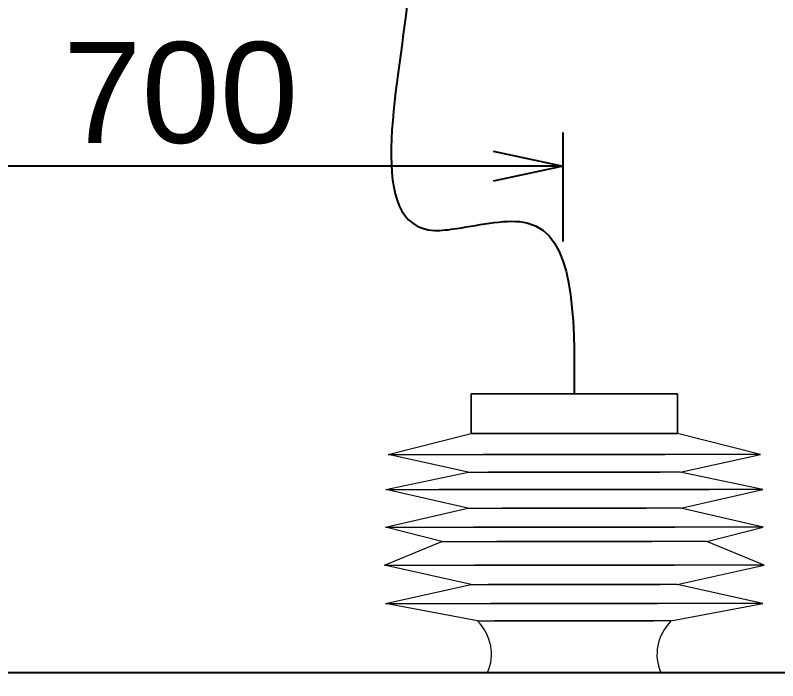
# Model space of a CAD drawing. Header units: millimetres. Extents: x 168 to 394, y 129 to 255.
# Drawn here: x 169.865 to 170.954, y 230.687 to 231.637 of the extents above; entities that cross this region are included whole.
import ezdxf

# ---------------------------------------------------------------- set-up
doc = ezdxf.new("R2010")
doc.units = ezdxf.units.MM
doc.layers.get('Defpoints').update_dxf_attribs({"color": 1})
for name, color, linetype, lineweight in [('Cotas', 255, 'Continuous', 25), ('MARQUILLA', 164, 'Continuous', 13), ('Redes', 3, 'Continuous', 25), ('Vestida del Poste', 6, 'Continuous', 25)]:
    doc.layers.add(name, color=color, linetype=linetype, lineweight=lineweight)
doc.styles.add('1.8', font='', dxfattribs={"height": 1.8})
doc.styles.add('RomanS', font='romans.shx')
doc.styles.get('1.8').set_extended_font_data('@Arial Unicode MS')
doc.dimstyles.new('500 mask', dxfattribs={"dimtxt": 0.85, "dimasz": 1, "dimexe": 0.6, "dimexo": 0.4, "dimgap": 0.4, "dimtad": 1, "dimlfac": 0.05, "dimzin": 4, "dimdsep": 46, "dimtxsty": 'RomanS', "dimblk": 'OPEN30', "dimcen": 0.5, "dimdle": 0.001, "dimclrd": 256, "dimclre": 256, "dimclrt": 2, "dimadec": 0, "dimazin": 0, "dimtfac": 1, "dimtix": 1, "dimtofl": 0, "dimtmove": 2, "dimatfit": 3, "dimldrblk": 'OPEN30', "dimfxl": 1, "dimtfill": 1, "dimtolj": 1, "dimtzin": 4, "dimarcsym": 0})

# ---------------------------------------------------------------- blocks, each defined once
blk = doc.blocks.new('A$C2C085379')
at = {"layer": 'MARQUILLA', "color": 1}
for points in [[(-0.1621, 2.912), (1.8527, 2.912), (1.8527, 3.3971), (-0.1621, 3.3971)], [(1.8527, 2.912), (-0.1621, 2.912), (-0.1621, 3.3971), (1.8527, 3.3971)]]:
    blk.add_lwpolyline(points, close=True, dxfattribs=at)
for points in [[(0, 0, 0.251412), (-0.0978, 0.6295), (-0.9948, 0.8413), (-0.1591, 1.0717), (-1.0073, 1.3083), (-0.447, 1.5965), (-0.9965, 1.7704), (-0.1934, 2.0047), (-0.9941, 2.2321), (-0.1895, 2.4437), (-0.9706, 2.6593), (-0.1621, 2.912), (1.8527, 2.912)], [(1.6906, 0, -0.251412), (1.7884, 0.6295), (2.6855, 0.8413), (1.8498, 1.0717), (2.6979, 1.3083), (2.1376, 1.5965), (2.6871, 1.7704), (1.8841, 2.0047), (2.6847, 2.2321), (1.8802, 2.4437), (2.6612, 2.6593), (1.8527, 2.912), (-0.1621, 2.912)]]:
    blk.add_lwpolyline(points, format="xyb", dxfattribs=at)
for points in [[(-0.9706, 2.6593), (1.7297, 2.6593)], [(2.6612, 2.6593), (-0.039, 2.6593)], [(-0.1895, 2.4437), (1.6846, 2.4437)], [(1.8802, 2.4437), (0.006, 2.4437)], [(-0.9941, 2.2321), (2.1662, 2.2321)], [(2.6847, 2.2321), (-0.4756, 2.2321)], [(-0.1934, 2.0047), (1.5497, 2.0047)], [(1.8841, 2.0047), (0.1409, 2.0047)], [(-0.9965, 1.7704), (1.8259, 1.7704)], [(2.6871, 1.7704), (-0.1353, 1.7704)], [(-0.447, 1.5965), (1.6011, 1.5965)], [(2.1376, 1.5965), (0.0895, 1.5965)], [(-1.0073, 1.3083), (1.8195, 1.3083)], [(2.6979, 1.3083), (-0.1288, 1.3083)], [(-0.1591, 1.0717), (1.6846, 1.0717)], [(1.8498, 1.0717), (0.006, 1.0717)], [(-0.9948, 0.8413), (1.6589, 0.8413)], [(2.6855, 0.8413), (0.0318, 0.8413)], [(-0.0978, 0.6295), (1.6203, 0.6295)], [(1.7884, 0.6295), (0.0703, 0.6295)]]:
    blk.add_lwpolyline(points, dxfattribs=at)
blk = doc.blocks.new('_Open30')
at = {"color": 0, "linetype": 'ByBlock', "lineweight": -2}
for p, q in [((-1, 0.268), (0, 0)), ((0, 0), (-1, -0.268)), ((0, 0), (-1, 0))]:
    blk.add_line(p, q, dxfattribs=at)
blk = doc.blocks.new('*D143')
at = {"layer": 'Cotas', "lineweight": -2, "transparency": 16777216}
for p, q in [((-70.101, 106.243), (-70.101, 108.19)), ((-59.178, 106.243), (-59.178, 108.19)), ((-60.178, 107.59), (-69.101, 107.59))]:
    blk.add_line(p, q, dxfattribs=at)
at = {"layer": 'Defpoints', "color": 0, "transparency": 16777216}
for p in [(-70.101, 107.59), (-70.101, 105.843), (-59.178, 105.843)]:
    blk.add_point(p, dxfattribs=at)
at = {"layer": 'Cotas', "lineweight": -2, "transparency": 16777216, "rotation": 180}
blk.add_blockref('_Open30', (-70.101, 107.59), dxfattribs=at)
at = {"layer": 'Cotas', "lineweight": -2, "transparency": 16777216}
blk.add_blockref('_Open30', (-59.178, 107.59), dxfattribs=at)
at = {"layer": 'Cotas', "transparency": 16777216, "insert": (-64.64, 108.89), "char_height": 1.8, "attachment_point": 5, "style": '1.8', "bg_fill": 3, "box_fill_scale": 1.1, "bg_fill_color": 256, "bg_fill_true_color": 13158600, "bg_fill_transparency": 0}
blk.add_mtext('\\A1;700', dxfattribs=at)
blk = doc.blocks.new('A$C635864E5')
at = {"layer": 'Redes'}
blk.add_spline([(-61.043, 116.099, -0.001), (-61.339, 112.885, -0.001), (-61.397, 110.596, -0.001), (-61.015, 106.442, -0.001), (-60.694, 106.476, -0.001), (-59.694, 106.577, -0.001), (-59.018, 103.524, -0.001)], degree=3, dxfattribs=at)
at = {"layer": 'Vestida del Poste', "elevation": -0.001}
blk.add_lwpolyline([(-73.041, 98.551), (-34.398, 98.551), (-34.398, 97.486), (-73.041, 97.486)], close=True, dxfattribs=at)
at = {"layer": 'Vestida del Poste', "xscale": 1.464100000000001, "yscale": 1.464100000000001, "zscale": 1.464100000000001}
blk.add_blockref('A$C2C085379', (-60.256, 98.551, -0.001), dxfattribs=at)
at = {"layer": 'Cotas'}
dim = blk.add_linear_dim(base=(-70.101, 107.59, -0.001), p1=(-59.178, 105.843, -0.001), p2=(-70.101, 105.843, -0.001), angle=180, text='700', dimstyle='500 mask', override={"dimtxt": 1, "dimtxsty": '1.8', "dimclrt": 256, "dimtfill": 1, "dimtfillclr": 256}, dxfattribs=at)
dim.commit()
dim.dimension.update_dxf_attribs({"geometry": '*D143', "text_midpoint": (-64.64, 108.89, -0.001)})

msp = doc.modelspace()

# ---------------------------------------------------------------- block references
at = {"xscale": 0.1, "yscale": 0.08, "zscale": 0.1}
msp.add_blockref('A$C635864E5', (176.56546, 222.81411, 0.00009), dxfattribs=at)

doc.saveas('drawing.dxf')
